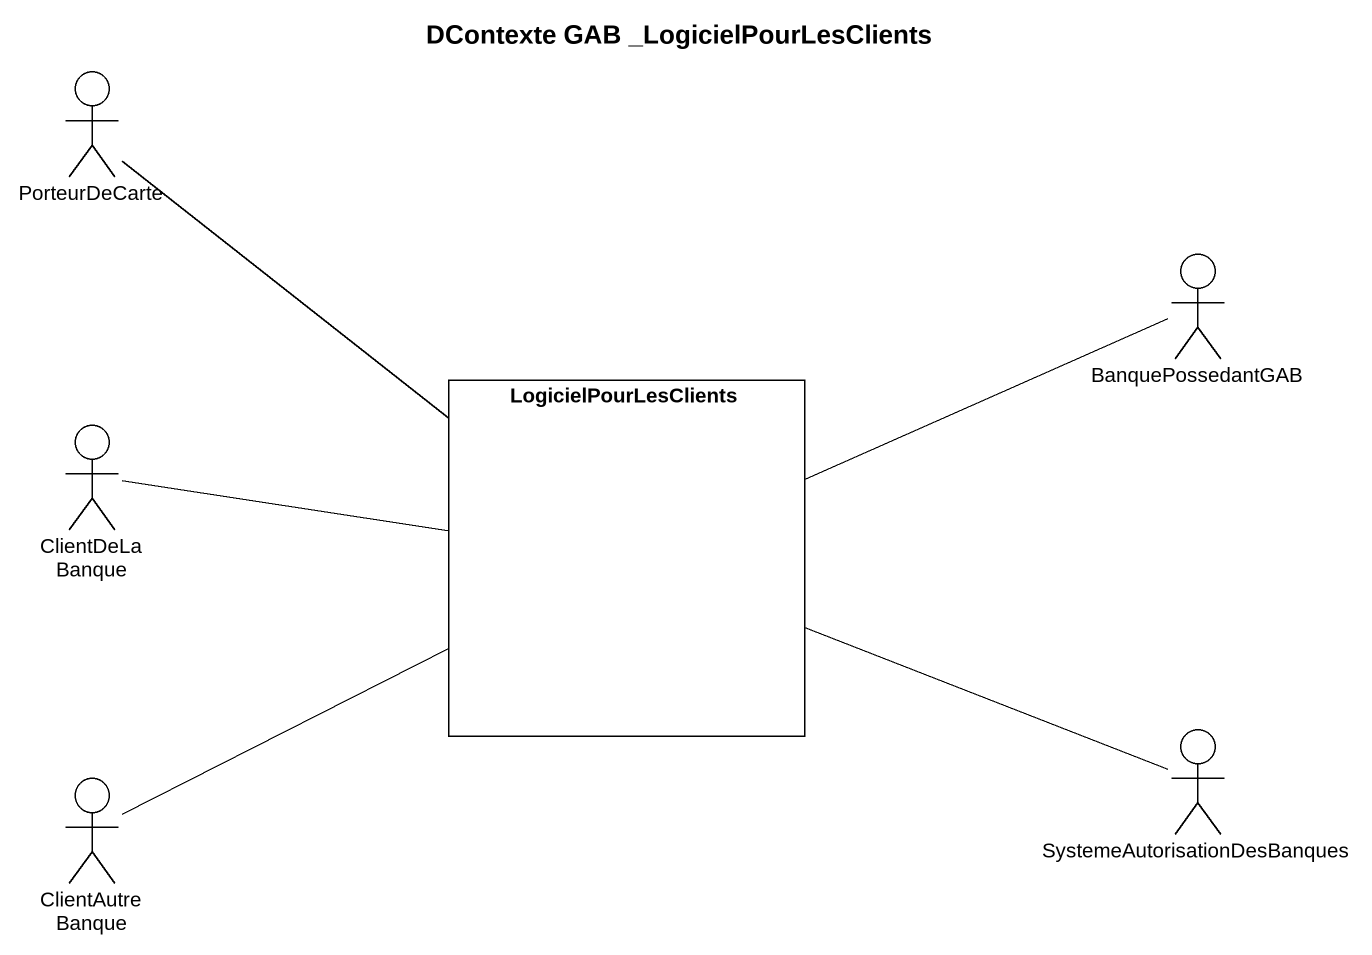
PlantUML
@startuml
title DContexte GAB _LogicielPourLesClients
actor PorteurDeCarte
actor BanquePossedantGAB
actor ClientDeLaBanque
rectangle LogicielPourLesClients
actor ClientAutreBanque
actor "SystemeAutorisationDesBanques" as SystemeAutorisationDesBanque
PorteurDeCarte -- LogicielPourLesClients
ClientDeLaBanque -right- LogicielPourLesClients
LogicielPourLesClients -right- BanquePossedantGAB
LogicielPourLesClients -left- ClientAutreBanque
LogicielPourLesClients -right- SystemeAutorisationDesBanque
@enduml
